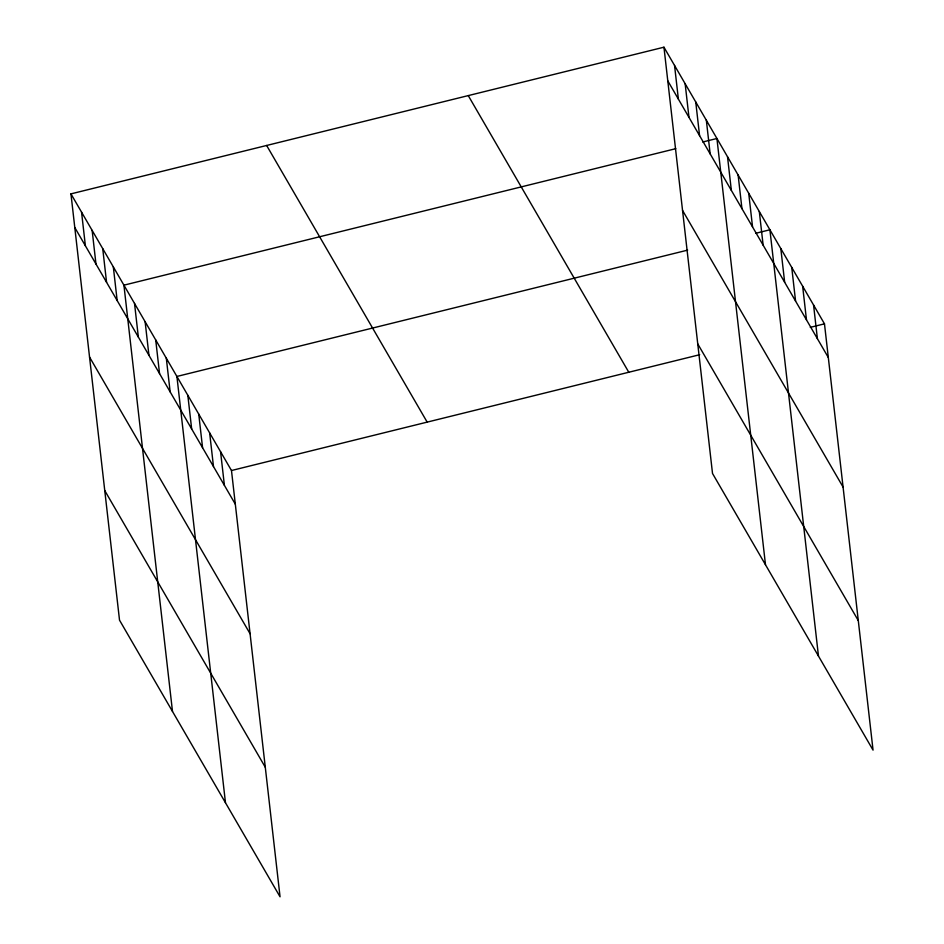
<?xml version="1.0" encoding="UTF-8"?>
<svg xmlns="http://www.w3.org/2000/svg" width="944" height="944" viewBox="0 0 944 944"><rect width="100%" height="100%" fill="white"/><g stroke="black" fill="none" stroke-linecap="round" stroke-linejoin="round"><path stroke-width="1.42" d="M70.953 193.874L231.481 470.525L280.049 896.8L119.522 620.161L70.953 193.874L663.951 47.2L824.478 323.839L873.047 750.126L712.519 473.475L663.951 47.2M675.798 148.668L123.924 285.171L172.492 711.446M702.749 142.001L716.921 138.497L765.49 564.772M687.657 250.125L176.906 376.455L225.474 802.742M755.719 233.298L769.903 229.781L818.472 656.068M231.481 470.525L699.693 354.708M810.294 327.356L824.478 323.839M667.786 80.854L828.313 357.493M682.547 210.418L843.075 487.069M697.758 343.911L858.285 620.562M468.259 95.604L628.787 372.243M266.645 145.47L427.172 422.121M74.788 227.528L235.316 504.167M89.55 357.092L250.077 633.743M104.76 490.585L265.288 767.236M813.563 305.03L817.398 338.684M802.648 286.221L806.483 319.874M791.733 267.412L795.568 301.065M780.818 248.602L784.653 282.244M759.306 211.527L763.141 245.18M748.71 193.272L752.545 226.914M738.114 175.006L741.949 208.659M727.517 156.751L731.352 190.405M706.336 120.23L710.159 153.884M695.74 101.976L699.575 135.629M685.143 83.721L688.978 117.363M674.547 65.455L678.382 99.108M220.566 451.704L224.401 485.358M209.651 432.895L213.486 466.548M198.736 414.086L202.571 447.739M187.821 395.276L191.656 428.918M166.309 358.201L170.144 391.854M155.713 339.946L159.548 373.588M145.116 321.68L148.951 355.333M134.52 303.425L138.355 337.079M113.327 266.904L117.162 300.558M102.731 248.65L106.566 282.303M92.146 230.395L95.969 264.037M81.55 212.129L85.385 245.782"/></g></svg>
